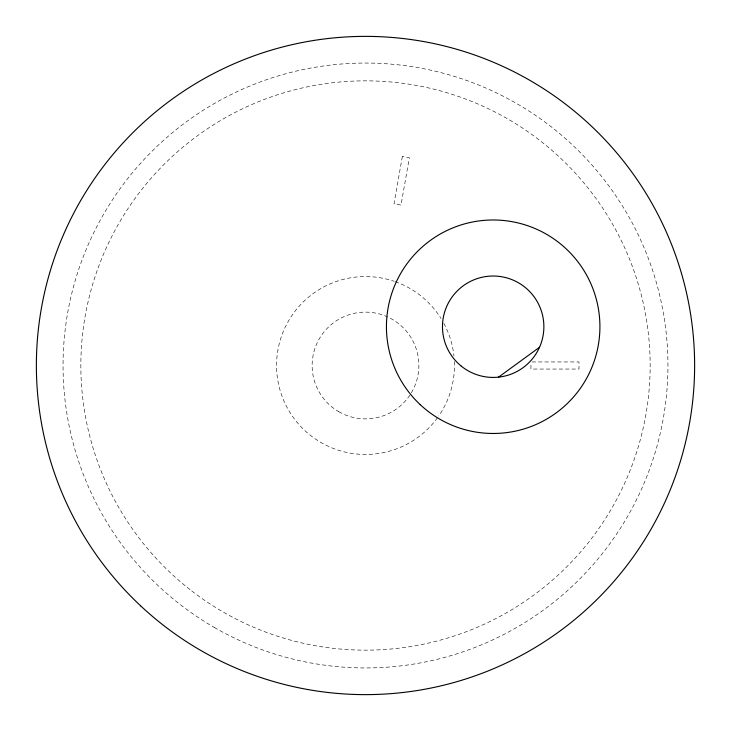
<?xml version="1.0" encoding="UTF-8"?>
<svg xmlns="http://www.w3.org/2000/svg" width="731" height="731" viewBox="0 0 731 731"><rect width="100%" height="100%" fill="white"/><g stroke="black" fill="none" stroke-linecap="round" stroke-linejoin="round"><path stroke-width="0.55" stroke-dasharray="3.65 2.74" d="M532.067 361.946L578.989 361.946L578.989 369.054L530.953 369.054L530.953 362.96M454.362 361.498A88.954 88.954 0 0 1 438.755 415.957M437.485 417.757A88.954 88.954 0 0 1 320.662 442.328A88.954 88.954 0 0 1 284.597 328.53A88.954 88.954 0 0 1 394.247 281.316M395.279 281.682A88.954 88.954 0 0 1 441.049 318.542M443.836 323.358A88.954 88.954 0 0 1 453.942 355.942M402.342 156.535L394 203.839L401.008 205.082L409.351 157.777L402.342 156.535M191.732 590.959A284.651 284.651 0 0 0 647.639 403.256A284.651 284.651 0 0 0 257.129 102.285A284.651 284.651 0 0 0 191.732 590.959M338.809 411.717A53.372 53.372 0 0 0 418.872 365.5A53.372 53.372 0 0 0 338.809 319.283A53.372 53.372 0 0 0 338.809 411.717M214.274 627.426A302.442 302.442 0 0 0 667.942 365.5A302.442 302.442 0 0 0 214.274 103.574A302.442 302.442 0 0 0 214.274 627.426"/><path stroke-width="1.1" d="M498.551 377.141L539.524 347.28M420.224 404.654A106.744 106.744 0 0 0 597.136 350.935A106.744 106.744 0 0 0 462.156 224.591A106.744 106.744 0 0 0 420.224 404.654M140.59 605.798A329.133 329.133 0 0 0 686.053 440.135A329.133 329.133 0 0 0 269.858 50.576A329.133 329.133 0 0 0 140.59 605.798M461.325 366.176A50.704 50.704 0 0 0 543.261 334.579A50.704 50.704 0 0 0 474.931 279.416A50.704 50.704 0 0 0 461.325 366.176"/></g></svg>
